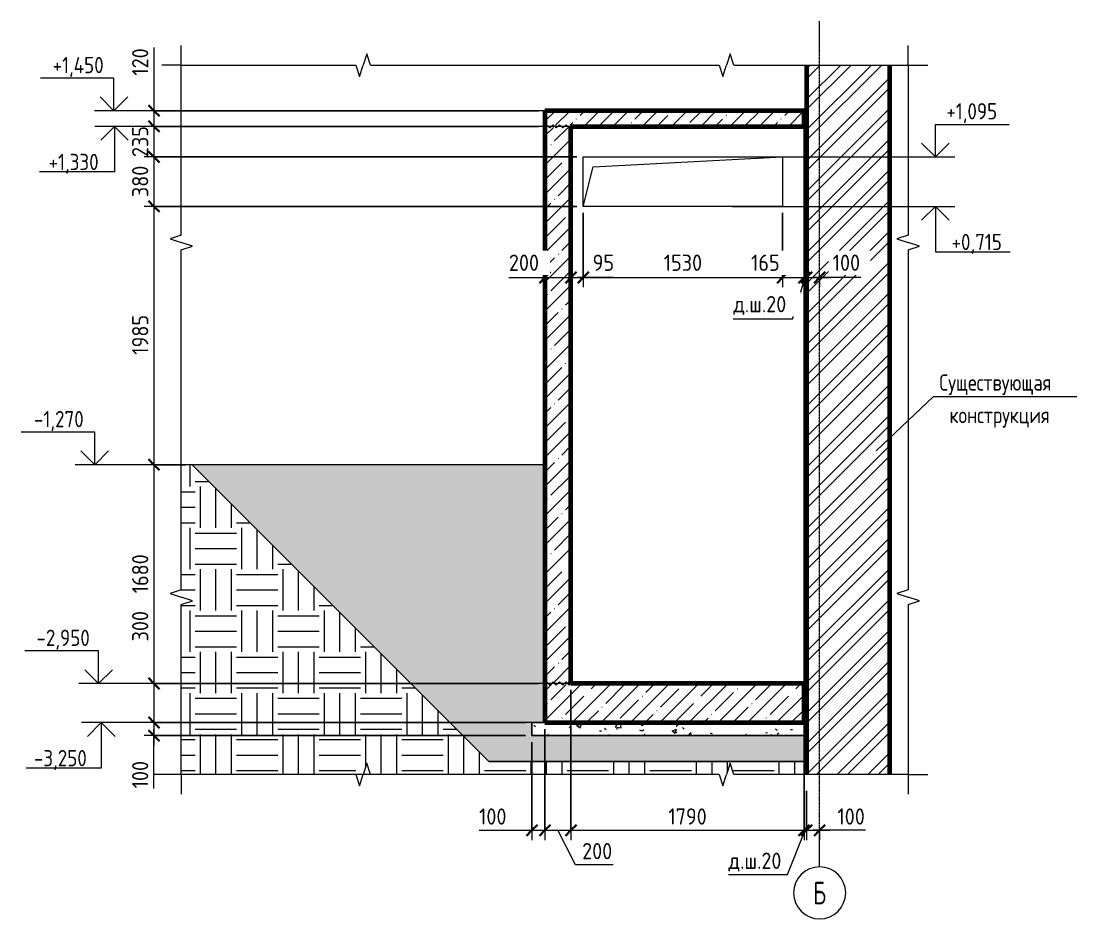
# Model space of a CAD drawing. Header units: millimetres. Extents: x 67134 to 121466, y -4758 to 13821.
# Drawn here: x 86207 to 94315, y -4758 to 2138 of the extents above; entities that cross this region are included whole.
import ezdxf

# ---------------------------------------------------------------- set-up
doc = ezdxf.new("R2010")
doc.units = ezdxf.units.MM
doc.linetypes.add('02 Штрихпунктирная _20 мм_', pattern=[25, 20, -2.5, 0, -2.5])
for name, color, linetype, lineweight in [('AA_Dim', 7, 'Continuous', 9), ('AA_Dim-50', 7, 'Continuous', 9), ('AA_Linii', 7, 'Continuous', 9), ('AA_Oformlenie', 7, 'Continuous', 9), ('AA_Vinoska', 7, 'Continuous', 9), ('AA_Visotnaya otmetka', 7, 'Continuous', 9), ('AF_Okno', 7, 'Continuous', 20), ('AF_Perekritie', 7, 'Continuous', 60), ('AF_Perekritie_Опалубка', 253, 'Continuous', 20), ('AF_Pokritie', 7, 'Continuous', 9), ('AF_Stena', 7, 'Continuous', 20), ('AF_Stena_Опалубка', 253, 'Continuous', 20), ('KR_Fundament', 7, 'Continuous', 20), ('Оси', 7, 'Continuous', 9)]:
    doc.layers.add(name, color=color, linetype=linetype, lineweight=lineweight)
doc.styles.add('GOST Common', font='GOST Common.ttf', dxfattribs={"width": 0.85, "height": 125})
doc.styles.add('ISOCPEUR', font='isocpeur.ttf', dxfattribs={"width": 0.9, "height": 125})
doc.styles.add('ISOCPEUR_1', font='isocpeur.ttf', dxfattribs={"width": 0.85, "height": 125})
doc.styles.add('ISOCPEUR_4', font='isocpeur.ttf', dxfattribs={"width": 0.7, "height": 175})
doc.dimstyles.new('00_Точн_3_знака__прозр_', dxfattribs={"dimscale": 304.8, "dimtxt": 124.497647, "dimasz": 0.278871, "dimexe": 0.246063, "dimexo": 0.164042, "dimgap": 0.016404, "dimtad": 1, "dimdec": 3, "dimrnd": 0.001, "dimdsep": 46, "dimtxsty": 'ISOCPEUR', "dimblk1": 'OBLIQUE', "dimblk2": 'OBLIQUE', "dimsah": 1, "dimcen": 0.09, "dimdle": 0.246063, "dimazin": 0, "dimtfac": 1, "dimtdec": 4, "dimtix": 1, "dimtmove": 0, "dimatfit": 3, "dimfxl": 1, "dimtvp": 1, "dimtolj": 1, "dimtzin": 0, "dimlwd": 18, "dimlwe": 18, "dimarcsym": 2})
doc.dimstyles.new('00_Точн_3_знака__прозр__1', dxfattribs={"dimscale": 304.8, "dimtxt": 124.497647, "dimasz": 0.278871, "dimexe": 0.246063, "dimexo": 0.164042, "dimgap": 0.016404, "dimtad": 1, "dimdec": 3, "dimrnd": 0.001, "dimdsep": 46, "dimtxsty": 'ISOCPEUR', "dimblk1": 'OBLIQUE', "dimblk2": 'OBLIQUE', "dimsah": 1, "dimcen": 0.09, "dimdle": 0.246063, "dimazin": 0, "dimtfac": 1, "dimtdec": 4, "dimtix": 1, "dimtmove": 1, "dimatfit": 3, "dimfxl": 1, "dimtvp": 1, "dimtolj": 1, "dimtzin": 0, "dimlwd": 18, "dimlwe": 18, "dimarcsym": 2})
doc.dimstyles.new('01_Точн_3_знака__непрозр_', dxfattribs={"dimscale": 304.8, "dimtxt": 124.497647, "dimasz": 0.278871, "dimexe": 0.246063, "dimexo": 0.164042, "dimgap": 0.04101, "dimtad": 1, "dimdec": 3, "dimrnd": 0.001, "dimdsep": 46, "dimtxsty": 'ISOCPEUR', "dimblk1": 'OBLIQUE', "dimblk2": 'OBLIQUE', "dimsah": 1, "dimcen": 0.09, "dimdle": 0.246063, "dimazin": 0, "dimtfac": 1, "dimtdec": 4, "dimtix": 1, "dimtmove": 1, "dimatfit": 3, "dimfxl": 1, "dimtvp": 1, "dimtfill": 1, "dimtolj": 1, "dimtzin": 0, "dimlwd": 18, "dimlwe": 18, "dimarcsym": 2})
doc.dimstyles.new('01_Точн_3_знака__непрозр__1', dxfattribs={"dimscale": 304.8, "dimtxt": 124.497647, "dimasz": 0.278871, "dimexe": 0.246063, "dimexo": 0.164042, "dimgap": 0.04101, "dimtad": 1, "dimdec": 3, "dimrnd": 0.001, "dimdsep": 46, "dimtxsty": 'ISOCPEUR', "dimblk1": 'OBLIQUE', "dimblk2": 'OBLIQUE', "dimsah": 1, "dimcen": 0.09, "dimdle": 0.246063, "dimazin": 0, "dimtfac": 1, "dimtdec": 4, "dimtix": 1, "dimtmove": 0, "dimatfit": 3, "dimfxl": 1, "dimtvp": 1, "dimtfill": 1, "dimtolj": 1, "dimtzin": 0, "dimlwd": 18, "dimlwe": 18, "dimarcsym": 2})
pattern_1 = [(45, (92941.46, 825), (-112.253, 112.253), []), (45, (93053.71, 825), (-112.253, 112.253), [198.437, -39.687, 1.676, -38.011])]

# ---------------------------------------------------------------- blocks, each defined once
blk = doc.blocks.new('231_Отверстие прямоугольное в стене _Окно_Стена_ - Отверстие прямоугольное с обрамлением-4159290-2-2 Опалубка')
at = {"layer": 'AF_Okno', "lineweight": 9}
for p, q in [((-11249, 1019), (-9795, 1095)), ((-11325, 715), (-11249, 1019))]:
    blk.add_line(p, q, dxfattribs=at)
blk = doc.blocks.new('Последовательность узлов - 3мм масшт20 маскировка-904226-2-2 Опалубка')
at = {"layer": 'AA_Oformlenie'}
for p, q in [((-11620, 1330), (-11607.5, 1342.5)), ((-11607.5, 1342.5), (-11582.5, 1317.5)), ((-11570, 1330), (-11582.5, 1317.5)), ((-11570, 1330), (-11557.5, 1342.5)), ((-11557.5, 1342.5), (-11532.5, 1317.5)), ((-11520, 1330), (-11532.5, 1317.5)), ((-11520, 1330), (-11507.5, 1342.5)), ((-11507.5, 1342.5), (-11482.5, 1317.5)), ((-11470, 1330), (-11482.5, 1317.5)), ((-11470, 1330), (-11457.5, 1342.5)), ((-11457.5, 1342.5), (-11432.5, 1317.5)), ((-11420, 1330), (-11432.5, 1317.5))]:
    blk.add_line(p, q, dxfattribs=at)
blk = doc.blocks.new('011_Прямоугольник обрыва _ЭлУзла_ - 011_Прямоугольник обрыва _ЭлУзла_-4135470-2-2 Опалубка')
at = {"layer": 'AA_Oformlenie'}
for p, q in [((-14412.5, 493.8), (-14412.5, 1800)), ((-14412.5, 1800), (-13071.9, 1800)), ((-12960.6, 1800), (-10280.6, 1800)), ((-10169.3, 1800), (-8830, 1800)), ((-8830, 1800), (-8830, 493.8)), ((-14412.5, -2231.2), (-14412.5, 382.5)), ((-8830, 382.5), (-8830, -2231.2)), ((-14412.5, -3650), (-14412.5, -2342.5)), ((-8830, -2342.5), (-8830, -3650)), ((-13071.9, -3650), (-14412.5, -3650)), ((-10280.6, -3650), (-12960.6, -3650)), ((-8830, -3650), (-10169.3, -3650))]:
    blk.add_line(p, q, dxfattribs=at)
blk = doc.blocks.new('DIMBLOCK34-2-2 Опалубка')
at = {"layer": 'AA_Dim-50', "lineweight": 18}
for p, q in [((87227.1, 1934.6), (87227.1, 1669.2)), ((87227.1, 1669.2), (87227.1, 1390)), ((87227.1, 1525), (87227.1, 1330)), ((90179.7, 1450), (87152.1, 1450)), ((87227.1, 1450), (90179.7, 1450)), ((90179.7, 1330), (87152.1, 1330)), ((87227.1, 1330), (90179.7, 1330))]:
    blk.add_line(p, q, dxfattribs=at)
at = {"layer": 'AA_Dim-50', "lineweight": 30}
for p, q in [((87227.1, 1450), (87184.6, 1492.5)), ((87227.1, 1450), (87269.6, 1407.5)), ((87227.1, 1330), (87184.6, 1372.5)), ((87227.1, 1330), (87269.6, 1287.5))]:
    blk.add_line(p, q, dxfattribs=at)
at = {"layer": 'AA_Dim-50', "color": 0, "lineweight": 18, "insert": (87058.8, 1719.2), "char_height": 125, "width": 258.572, "attachment_point": 1, "rotation": 90, "line_spacing_factor": 1.149209, "style": 'ISOCPEUR'}
blk.add_mtext('120', dxfattribs=at)
blk = doc.blocks.new('_Oblique')
at = {"color": 0, "linetype": 'ByBlock', "lineweight": -2}
blk.add_line((-0.5, -0.5), (0.5, 0.5), dxfattribs=at)
blk = doc.blocks.new('DIMBLOCK35-2-2 Опалубка')
at = {"layer": 'AA_Dim-50', "lineweight": 18}
for p, q in [((90179.7, 1330), (87152.1, 1330)), ((87227.1, 1330), (87227.1, 1095)), ((87227.1, 1330), (90179.7, 1330)), ((90474.7, 1095), (87152.1, 1095)), ((87227.1, 1095), (90474.7, 1095))]:
    blk.add_line(p, q, dxfattribs=at)
at = {"layer": 'AA_Dim-50', "lineweight": 30}
for p, q in [((87227.1, 1330), (87184.6, 1372.5)), ((87227.1, 1330), (87269.6, 1287.5)), ((87227.1, 1095), (87184.6, 1137.5)), ((87227.1, 1095), (87269.6, 1052.5))]:
    blk.add_line(p, q, dxfattribs=at)
at = {"layer": 'AA_Dim-50', "color": 0, "lineweight": 18, "insert": (87058.8, 1094), "char_height": 125, "width": 284.429, "attachment_point": 1, "rotation": 90, "line_spacing_factor": 1.149209, "style": 'ISOCPEUR'}
blk.add_mtext('235', dxfattribs=at)
blk = doc.blocks.new('DIMBLOCK36-2-2 Опалубка')
at = {"layer": 'AA_Dim-50', "lineweight": 30}
for p, q in [((87227.1, 1095), (87184.6, 1137.5)), ((87227.1, 1095), (87269.6, 1052.5)), ((87227.1, 715), (87184.6, 757.5)), ((87227.1, 715), (87269.6, 672.5))]:
    blk.add_line(p, q, dxfattribs=at)
at = {"layer": 'AA_Dim-50', "lineweight": 18}
for p, q in [((90474.7, 1095), (87152.1, 1095)), ((87227.1, 1095), (87227.1, 715)), ((87227.1, 1095), (90474.7, 1095)), ((90474.7, 715), (87152.1, 715)), ((87227.1, 715), (90474.7, 715))]:
    blk.add_line(p, q, dxfattribs=at)
at = {"layer": 'AA_Dim-50', "color": 0, "lineweight": 18, "insert": (87058.8, 786.5), "char_height": 125, "width": 284.429, "attachment_point": 1, "rotation": 90, "line_spacing_factor": 1.149209, "style": 'ISOCPEUR'}
blk.add_mtext('380', dxfattribs=at)
blk = doc.blocks.new('DIMBLOCK37-2-2 Опалубка')
at = {"layer": 'AA_Dim-50', "lineweight": 30}
for p, q in [((87227.1, 715), (87184.6, 757.5)), ((87227.1, 715), (87269.6, 672.5)), ((87227.1, -1270), (87184.6, -1227.5)), ((87227.1, -1270), (87269.6, -1312.5))]:
    blk.add_line(p, q, dxfattribs=at)
at = {"layer": 'AA_Dim-50', "lineweight": 18}
for p, q in [((90474.7, 715), (87152.1, 715)), ((87227.1, 715), (87227.1, -1270)), ((87227.1, 715), (90474.7, 715)), ((87469.7, -1270), (87152.1, -1270)), ((87227.1, -1270), (87469.7, -1270))]:
    blk.add_line(p, q, dxfattribs=at)
at = {"layer": 'AA_Dim-50', "color": 0, "lineweight": 18, "insert": (87058.8, -424.7), "char_height": 125, "width": 353.382, "attachment_point": 1, "rotation": 90, "line_spacing_factor": 1.149209, "style": 'ISOCPEUR'}
blk.add_mtext('1985', dxfattribs=at)
blk = doc.blocks.new('DIMBLOCK38-2-2 Опалубка')
at = {"layer": 'AA_Dim-50', "lineweight": 18}
for p, q in [((87469.7, -1270), (87152.1, -1270)), ((87227.1, -1270), (87227.1, -2950)), ((87227.1, -1270), (87469.7, -1270)), ((90179.7, -2950), (87152.1, -2950)), ((87227.1, -2950), (90179.7, -2950))]:
    blk.add_line(p, q, dxfattribs=at)
at = {"layer": 'AA_Dim-50', "lineweight": 30}
for p, q in [((87227.1, -1270), (87184.6, -1227.5)), ((87227.1, -1270), (87269.6, -1312.5)), ((87227.1, -2950), (87184.6, -2907.5)), ((87227.1, -2950), (87269.6, -2992.5))]:
    blk.add_line(p, q, dxfattribs=at)
at = {"layer": 'AA_Dim-50', "color": 0, "lineweight": 18, "insert": (87058.8, -2257.2), "char_height": 125, "width": 353.382, "attachment_point": 1, "rotation": 90, "line_spacing_factor": 1.149209, "style": 'ISOCPEUR'}
blk.add_mtext('1680', dxfattribs=at)
blk = doc.blocks.new('DIMBLOCK39-2-2 Опалубка')
at = {"layer": 'AA_Dim-50', "lineweight": 18}
for p, q in [((87227.1, -2389.6), (87227.1, -2676.7)), ((87227.1, -2676.7), (87227.1, -3100)), ((90179.7, -2950), (87152.1, -2950)), ((87227.1, -2950), (87227.1, -3250)), ((87227.1, -2950), (90179.7, -2950)), ((90079.7, -3250), (87152.1, -3250)), ((87227.1, -3250), (90079.7, -3250))]:
    blk.add_line(p, q, dxfattribs=at)
at = {"layer": 'AA_Dim-50', "lineweight": 30}
for p, q in [((87227.1, -2950), (87184.6, -2907.5)), ((87227.1, -2950), (87269.6, -2992.5)), ((87227.1, -3250), (87184.6, -3207.5)), ((87227.1, -3250), (87269.6, -3292.5))]:
    blk.add_line(p, q, dxfattribs=at)
at = {"layer": 'AA_Dim-50', "color": 0, "lineweight": 18, "insert": (87058.8, -2626.7), "char_height": 125, "width": 284.429, "attachment_point": 1, "rotation": 90, "line_spacing_factor": 1.149209, "style": 'ISOCPEUR'}
blk.add_mtext('300', dxfattribs=at)
blk = doc.blocks.new('DIMBLOCK40-2-2 Опалубка')
at = {"layer": 'AA_Dim-50', "lineweight": 30}
for p, q in [((87227.1, -3250), (87184.6, -3207.5)), ((87227.1, -3350), (87184.6, -3307.5)), ((87227.1, -3250), (87269.6, -3292.5)), ((87227.1, -3350), (87269.6, -3392.5))]:
    blk.add_line(p, q, dxfattribs=at)
at = {"layer": 'AA_Dim-50', "lineweight": 18}
for p, q in [((90079.7, -3250), (87152.1, -3250)), ((87227.1, -3250), (87227.1, -3425)), ((87227.1, -3250), (90079.7, -3250)), ((87227.1, -3490.3), (87227.1, -3300)), ((90079.7, -3350), (87152.1, -3350)), ((87227.1, -3350), (90079.7, -3350)), ((87227.1, -3755.8), (87227.1, -3490.3))]:
    blk.add_line(p, q, dxfattribs=at)
at = {"layer": 'AA_Dim-50', "color": 0, "lineweight": 18, "insert": (87058.8, -3755.8), "char_height": 125, "width": 258.572, "attachment_point": 1, "rotation": 90, "line_spacing_factor": 1.149209, "style": 'ISOCPEUR'}
blk.add_mtext('100', dxfattribs=at)
blk = doc.blocks.new('Высотные отметки - Стрелка вверх-400292-2-2 Опалубка')
at = {"layer": 'AA_Vinoska'}
for p, q in [((-15048.4, -2700), (-15613.4, -2700)), ((-15048.4, -2950), (-15048.4, -2700)), ((-15048.4, -2950), (-15154.4, -2843.9)), ((-15048.4, -2950), (-14942.3, -2843.9)), ((-14898.4, -2950), (-15198.4, -2950))]:
    blk.add_line(p, q, dxfattribs=at)
blk = doc.blocks.new('Высотные отметки - Стрелка вниз высокая-400290-2-2 Опалубка')
at = {"layer": 'AA_Vinoska'}
for p, q in [((-14877.9, -3250), (-15177.9, -3250)), ((-15027.9, -3250), (-15134, -3356.1)), ((-15027.9, -3250), (-15027.9, -3600)), ((-15027.9, -3250), (-14921.8, -3356.1)), ((-15027.9, -3600), (-15602.9, -3600))]:
    blk.add_line(p, q, dxfattribs=at)
blk = doc.blocks.new('DIMBLOCK41-2-2 Опалубка')
at = {"layer": 'AA_Dim-50', "lineweight": 18}
for p, q in [((90229.7, -3300), (90229.7, -4152.8)), ((90229.7, -4077.8), (90229.7, -3300)), ((90129.7, -3400), (90129.7, -4152.8)), ((90129.7, -4077.8), (90129.7, -3400)), ((89723.9, -4077.8), (89989.4, -4077.8)), ((89989.4, -4077.8), (90179.7, -4077.8)), ((90054.7, -4077.8), (90229.7, -4077.8))]:
    blk.add_line(p, q, dxfattribs=at)
at = {"layer": 'AA_Dim-50', "lineweight": 30}
for p, q in [((90129.7, -4077.8), (90172.2, -4035.3)), ((90229.7, -4077.8), (90272.2, -4035.3)), ((90129.7, -4077.8), (90087.2, -4120.3)), ((90229.7, -4077.8), (90187.2, -4120.3))]:
    blk.add_line(p, q, dxfattribs=at)
at = {"layer": 'AA_Dim-50', "color": 0, "lineweight": 18, "insert": (89723.9, -3909.5), "char_height": 125, "width": 258.572, "attachment_point": 1, "line_spacing_factor": 1.149209, "style": 'ISOCPEUR'}
blk.add_mtext('100', dxfattribs=at)
blk = doc.blocks.new('DIMBLOCK42-2-2 Опалубка')
at = {"layer": 'AA_Dim-50', "lineweight": 18}
for p, q in [((90429.7, -3000), (90429.7, -4152.8)), ((90429.7, -4077.8), (90429.7, -3000)), ((90229.7, -3300), (90229.7, -4152.8)), ((90229.7, -4077.8), (90229.7, -3300)), ((90229.7, -4077.8), (90429.7, -4077.8)), ((90465.6, -4343.4), (90329.7, -4077.8)), ((90752.6, -4343.4), (90465.6, -4343.4))]:
    blk.add_line(p, q, dxfattribs=at)
at = {"layer": 'AA_Dim-50', "lineweight": 30}
for p, q in [((90229.7, -4077.8), (90272.2, -4035.3)), ((90429.7, -4077.8), (90472.2, -4035.3)), ((90229.7, -4077.8), (90187.2, -4120.3)), ((90429.7, -4077.8), (90387.2, -4120.3))]:
    blk.add_line(p, q, dxfattribs=at)
at = {"layer": 'AA_Dim-50', "color": 0, "lineweight": 18, "insert": (90515.6, -4175.1), "char_height": 125, "width": 284.429, "attachment_point": 1, "line_spacing_factor": 1.149209, "style": 'ISOCPEUR'}
blk.add_mtext('200', dxfattribs=at)
blk = doc.blocks.new('DIMBLOCK43-2-2 Опалубка')
at = {"layer": 'AA_Dim-50', "lineweight": 18}
for p, q in [((90429.7, -3000), (90429.7, -4152.8)), ((90429.7, -4077.8), (90429.7, -3000)), ((92219.7, -3300), (92219.7, -4152.8)), ((92219.7, -4077.8), (92219.7, -3300)), ((90429.7, -4077.8), (92219.7, -4077.8))]:
    blk.add_line(p, q, dxfattribs=at)
at = {"layer": 'AA_Dim-50', "lineweight": 30}
for p, q in [((90429.7, -4077.8), (90472.2, -4035.3)), ((92219.7, -4077.8), (92262.2, -4035.3)), ((90429.7, -4077.8), (90387.2, -4120.3)), ((92219.7, -4077.8), (92177.2, -4120.3))]:
    blk.add_line(p, q, dxfattribs=at)
at = {"layer": 'AA_Dim-50', "color": 0, "lineweight": 18, "insert": (91177.5, -3909.5), "char_height": 125, "width": 353.382, "attachment_point": 1, "line_spacing_factor": 1.149209, "style": 'ISOCPEUR'}
blk.add_mtext('1790', dxfattribs=at)
blk = doc.blocks.new('DIMBLOCK44-2-2 Опалубка')
at = {"layer": 'AA_Dim-50', "lineweight": 18}
for p, q in [((92219.7, -3300), (92219.7, -4152.8)), ((92219.7, -4077.8), (92219.7, -3300)), ((92239.7, -3775.1), (92239.7, -4152.8)), ((92239.7, -4077.8), (92239.7, -3775.1)), ((92093.6, -4418), (92229.7, -4077.8)), ((92219.7, -4077.8), (92239.7, -4077.8)), ((91639, -4418), (92093.6, -4418))]:
    blk.add_line(p, q, dxfattribs=at)
at = {"layer": 'AA_Dim-50', "lineweight": 30}
for p, q in [((92219.7, -4077.8), (92262.2, -4035.3)), ((92239.7, -4077.8), (92282.2, -4035.3)), ((92219.7, -4077.8), (92177.2, -4120.3)), ((92239.7, -4077.8), (92197.2, -4120.3))]:
    blk.add_line(p, q, dxfattribs=at)
at = {"layer": 'AA_Dim-50', "color": 0, "lineweight": 18, "insert": (91639, -4249.6), "char_height": 125, "width": 485.541, "attachment_point": 1, "line_spacing_factor": 1.149209, "style": 'ISOCPEUR'}
blk.add_mtext('д.ш.20', dxfattribs=at)
blk = doc.blocks.new('DIMBLOCK45-2-2 Опалубка')
at = {"layer": 'AA_Dim-50', "lineweight": 18}
for p, q in [((92239.7, -3775.1), (92239.7, -4152.8)), ((92239.7, -4077.8), (92239.7, -3775.1)), ((92239.7, -4077.8), (92414.7, -4077.8)), ((92426.1, -4077.8), (92289.7, -4077.8)), ((92339.7, -4067.7), (92339.7, -4152.8)), ((92339.7, -4077.8), (92339.7, -4067.7)), ((92691.6, -4077.8), (92426.1, -4077.8))]:
    blk.add_line(p, q, dxfattribs=at)
at = {"layer": 'AA_Dim-50', "lineweight": 30}
for p, q in [((92239.7, -4077.8), (92282.2, -4035.3)), ((92339.7, -4077.8), (92382.2, -4035.3)), ((92239.7, -4077.8), (92197.2, -4120.3)), ((92339.7, -4077.8), (92297.2, -4120.3))]:
    blk.add_line(p, q, dxfattribs=at)
at = {"layer": 'AA_Dim-50', "color": 0, "lineweight": 18, "insert": (92476.1, -3909.5), "char_height": 125, "width": 258.572, "attachment_point": 1, "line_spacing_factor": 1.149209, "style": 'ISOCPEUR'}
blk.add_mtext('100', dxfattribs=at)
blk = doc.blocks.new('010_Текст с выноской - Текст 2 строки-4027658-2-2 Опалубка')
at = {"layer": 'AA_Vinoska'}
blk.add_line((-8634.4, -744.4), (-7534.4, -744.4), dxfattribs=at)
blk = doc.blocks.new('Ось сетки - d_4мм-2765513-2-2 Опалубка')
at = {"layer": 'Оси'}
for start, end in [(0, 180), (0, 180), (180, 360), (180, 360)]:
    blk.add_arc((-9510, -4558.5), 200, start, end, dxfattribs=at)
blk = doc.blocks.new('DIMBLOCK46-2-2 Опалубка')
at = {"layer": 'AA_Dim-50', "lineweight": 18}
for p, q in [((89953.4, 169), (90240.5, 169)), ((90154.7, 169), (90429.7, 169)), ((90229.7, 179.1), (90229.7, 94)), ((90229.7, 169), (90229.7, 179.1)), ((90240.5, 169), (90329.7, 169)), ((90429.7, 179.1), (90429.7, 94)), ((90429.7, 169), (90429.7, 179.1))]:
    blk.add_line(p, q, dxfattribs=at)
at = {"layer": 'AA_Dim-50', "lineweight": 30}
for p, q in [((90229.7, 169), (90187.2, 126.5)), ((90229.7, 169), (90272.2, 211.5)), ((90429.7, 169), (90387.2, 126.5)), ((90429.7, 169), (90472.2, 211.5))]:
    blk.add_line(p, q, dxfattribs=at)
at = {"layer": 'AA_Dim-50', "color": 0, "lineweight": 18, "insert": (89953.4, 344.8), "char_height": 125, "width": 284.429, "attachment_point": 1, "line_spacing_factor": 1.149209, "style": 'ISOCPEUR', "bg_fill": 3, "box_fill_scale": 1.25, "bg_fill_color": 256, "bg_fill_true_color": 13158600, "bg_fill_transparency": 0}
blk.add_mtext('200', dxfattribs=at)
blk = doc.blocks.new('DIMBLOCK47-2-2 Опалубка')
at = {"layer": 'AA_Dim-50', "lineweight": 18}
for p, q in [((90524.7, 665), (90524.7, 94)), ((90524.7, 169), (90524.7, 665)), ((90429.7, 179.1), (90429.7, 94)), ((90429.7, 169), (90429.7, 179.1)), ((90429.7, 169), (90524.7, 169)), ((90546.1, 169), (90477.2, 169)), ((90754.1, 169), (90546.1, 169))]:
    blk.add_line(p, q, dxfattribs=at)
at = {"layer": 'AA_Dim-50', "lineweight": 30}
for p, q in [((90429.7, 169), (90387.2, 126.5)), ((90429.7, 169), (90472.2, 211.5)), ((90524.7, 169), (90482.2, 126.5)), ((90524.7, 169), (90567.2, 211.5))]:
    blk.add_line(p, q, dxfattribs=at)
at = {"layer": 'AA_Dim-50', "color": 0, "lineweight": 18, "insert": (90596.1, 344.8), "char_height": 125, "width": 189.619, "attachment_point": 1, "line_spacing_factor": 1.149209, "style": 'ISOCPEUR', "bg_fill": 3, "box_fill_scale": 1.25, "bg_fill_color": 256, "bg_fill_true_color": 13158600, "bg_fill_transparency": 0}
blk.add_mtext('95', dxfattribs=at)
blk = doc.blocks.new('DIMBLOCK48-2-2 Опалубка')
at = {"layer": 'AA_Dim-50', "lineweight": 18}
for p, q in [((90524.7, 665), (90524.7, 94)), ((90524.7, 169), (90524.7, 665)), ((92054.7, 665), (92054.7, 94)), ((92054.7, 169), (92054.7, 665)), ((90524.7, 169), (92054.7, 169))]:
    blk.add_line(p, q, dxfattribs=at)
at = {"layer": 'AA_Dim-50', "lineweight": 30}
for p, q in [((90524.7, 169), (90482.2, 126.5)), ((90524.7, 169), (90567.2, 211.5)), ((92054.7, 169), (92012.2, 126.5)), ((92054.7, 169), (92097.2, 211.5))]:
    blk.add_line(p, q, dxfattribs=at)
at = {"layer": 'AA_Dim-50', "color": 0, "lineweight": 18, "insert": (91142.5, 344.8), "char_height": 125, "width": 353.382, "attachment_point": 1, "line_spacing_factor": 1.149209, "style": 'ISOCPEUR', "bg_fill": 3, "box_fill_scale": 1.25, "bg_fill_color": 256, "bg_fill_true_color": 13158600, "bg_fill_transparency": 0}
blk.add_mtext('1530', dxfattribs=at)
blk = doc.blocks.new('DIMBLOCK49-2-2 Опалубка')
at = {"layer": 'AA_Dim-50', "lineweight": 18}
for p, q in [((92054.7, 665), (92054.7, 94)), ((92054.7, 169), (92054.7, 665)), ((91812.7, 169), (92078.1, 169)), ((92054.7, 169), (92219.7, 169)), ((92078.1, 169), (92137.2, 169)), ((92219.7, 179.1), (92219.7, 94)), ((92219.7, 169), (92219.7, 179.1))]:
    blk.add_line(p, q, dxfattribs=at)
at = {"layer": 'AA_Dim-50', "lineweight": 30}
for p, q in [((92054.7, 169), (92012.2, 126.5)), ((92054.7, 169), (92097.2, 211.5)), ((92219.7, 169), (92177.2, 126.5)), ((92219.7, 169), (92262.2, 211.5))]:
    blk.add_line(p, q, dxfattribs=at)
at = {"layer": 'AA_Dim-50', "color": 0, "lineweight": 18, "insert": (91812.7, 344.8), "char_height": 125, "width": 258.572, "attachment_point": 1, "line_spacing_factor": 1.149209, "style": 'ISOCPEUR', "bg_fill": 3, "box_fill_scale": 1.25, "bg_fill_color": 256, "bg_fill_true_color": 13158600, "bg_fill_transparency": 0}
blk.add_mtext('165', dxfattribs=at)
blk = doc.blocks.new('DIMBLOCK50-2-2 Опалубка')
at = {"layer": 'AA_Dim-50', "lineweight": 18}
for p, q in [((92130.7, -149.3), (92229.7, 169)), ((92219.7, 179.1), (92219.7, 94)), ((92219.7, 169), (92219.7, 179.1)), ((92219.7, 169), (92239.7, 169)), ((92239.7, 179.1), (92239.7, 94)), ((92239.7, 169), (92239.7, 179.1)), ((91676.1, -149.3), (92130.7, -149.3))]:
    blk.add_line(p, q, dxfattribs=at)
at = {"layer": 'AA_Dim-50', "lineweight": 30}
for p, q in [((92219.7, 169), (92177.2, 126.5)), ((92239.7, 169), (92197.2, 126.5)), ((92219.7, 169), (92262.2, 211.5)), ((92239.7, 169), (92282.2, 211.5))]:
    blk.add_line(p, q, dxfattribs=at)
at = {"layer": 'AA_Dim-50', "color": 0, "lineweight": 18, "insert": (91676.1, 26.5), "char_height": 125, "width": 485.541, "attachment_point": 1, "line_spacing_factor": 1.149209, "style": 'ISOCPEUR', "bg_fill": 3, "box_fill_scale": 1.25, "bg_fill_color": 256, "bg_fill_true_color": 13158600, "bg_fill_transparency": 0}
blk.add_mtext('д.ш.20', dxfattribs=at)
blk = doc.blocks.new('DIMBLOCK51-2-2 Опалубка')
at = {"layer": 'AA_Dim-50', "lineweight": 30}
for p, q in [((92239.7, 169), (92197.2, 126.5)), ((92239.7, 169), (92282.2, 211.5)), ((92339.7, 169), (92297.2, 126.5)), ((92339.7, 169), (92382.2, 211.5))]:
    blk.add_line(p, q, dxfattribs=at)
at = {"layer": 'AA_Dim-50', "lineweight": 18}
for p, q in [((92239.7, 179.1), (92239.7, 94)), ((92239.7, 169), (92239.7, 179.1)), ((92239.7, 169), (92414.7, 169)), ((92389.8, 169), (92289.7, 169)), ((92339.7, 179.1), (92339.7, 94)), ((92339.7, 169), (92339.7, 179.1)), ((92655.3, 169), (92389.8, 169))]:
    blk.add_line(p, q, dxfattribs=at)
at = {"layer": 'AA_Dim-50', "color": 0, "lineweight": 18, "insert": (92439.8, 344.8), "char_height": 125, "width": 258.572, "attachment_point": 1, "line_spacing_factor": 1.149209, "style": 'ISOCPEUR', "bg_fill": 3, "box_fill_scale": 1.25, "bg_fill_color": 256, "bg_fill_true_color": 13158600, "bg_fill_transparency": 0}
blk.add_mtext('100', dxfattribs=at)

msp = doc.modelspace()

# ---------------------------------------------------------------- hatches: boundary and pattern name
at = {"layer": 'AA_Oformlenie'}
h = msp.add_hatch(dxfattribs=at)
h.set_pattern_fill('FP_11', color=250, style=0, pattern_type=2)
h.set_pattern_definition([(0, (92941.46, 825), (317.5, 317.5), [317.5, -317.5]), (0, (92941.46, 944.06), (317.5, 317.5), [317.5, -317.5]), (0, (92941.46, 1063.12), (317.5, 317.5), [317.5, -317.5]), (90, (92981.14, 1102.8), (-317.5, 317.5), [317.5, -317.5]), (90, (93100.2, 1102.8), (-317.5, 317.5), [317.5, -317.5]), (90, (93219.27, 1102.8), (-317.5, 317.5), [317.5, -317.5])])
h.paths.add_polyline_path([(92239.7254, -3650), (92239.7254, -3550), (89799.7254, -3550), (87519.7254, -1270), (87437.1938, -1270), (87437.1938, -2231.1913), (87476.4465, -2231.1913), (87476.4465, -2287.5), (87437.1938, -2287.5), (87523.7964, -2315), (87437.1938, -2342.5), (87437.1938, -3650), (88777.8267, -3650), (88777.8267, -3609.8446), (88832.8267, -3609.8446), (88832.8267, -3650), (88860.9811, -3563.3499), (88889.1354, -3650), (91569.0925, -3650), (91569.0925, -3609.8446), (91624.0925, -3609.8446), (91624.0925, -3650), (91652.2469, -3563.3499), (91680.4012, -3650), (92225.1736, -3650)])
h = msp.add_hatch(dxfattribs=at)
h.set_pattern_fill('FP_10', color=250, style=0, pattern_type=2)
h.set_pattern_definition([(0, (92941.455, 825), (203.2, 50.8), [16.764, -135.636, 16.764, -135.636, -812.8]), (0, (92941.455, 825), (203.2, 50.8), [-304.8, 16.764, -288.036, 16.764, -135.636, -355.6]), (0, (92941.455, 825), (203.2, 50.8), [-762, 16.764, -84.836, 16.764, -237.236]), (120, (93017.655, 850.4), (-145.5941, 150.57636), [16.764, -135.636, 16.764, -135.636, -812.8]), (120, (93017.655, 850.4), (-145.5941, 150.57636), [-304.8, 16.764, -288.036, 16.764, -135.636, -355.6]), (120, (93017.655, 850.4), (-145.5941, 150.57636), [-762, 16.764, -84.836, 16.764, -237.236]), (240, (93043.055, 952), (-57.6059, -201.37636), [16.764, -135.636, 16.764, -135.636, -812.8]), (240, (93043.055, 952), (-57.6059, -201.37636), [-304.8, 16.764, -288.036, 16.764, -135.636, -355.6]), (240, (93043.055, 952), (-57.6059, -201.37636), [-762, 16.764, -84.836, 16.764, -237.236])])
h.paths.add_polyline_path([(92219.7254, -3550), (92219.7254, -3350), (90129.7254, -3350), (90129.7254, -3250), (90229.7254, -3250), (90229.7254, -1270), (87519.7254, -1270), (89799.7254, -3550), (90253.1159, -3550)])
at = {"layer": 'AF_Perekritie', "lineweight": 9}
h = msp.add_hatch(dxfattribs=at)
h.set_pattern_fill('FP_7', color=256, style=0, pattern_type=2)
h.set_pattern_definition(pattern_1)
h.paths.add_polyline_path([(92219.7254, 1330), (92219.7254, 1450), (90229.7254, 1450), (90229.7254, 1338), (90429.7254, 1338), (90429.7254, 1330)])
h = msp.add_hatch(dxfattribs=at)
h.set_pattern_fill('FP_7', color=256, style=0, pattern_type=2)
h.set_pattern_definition(pattern_1)
h.paths.add_polyline_path([(90253.1159, -3250), (92219.7254, -3250), (92219.7254, -2950), (90429.7254, -2950), (90429.7254, -2958), (90229.7254, -2958), (90229.7254, -3250)])
at = {"layer": 'AF_Pokritie'}
h = msp.add_hatch(dxfattribs=at)
h.set_pattern_fill('FP_9', color=256, style=0, pattern_type=2)
h.set_pattern_definition([(50, (92941.46, 825), (364.368, -31.878), [38.1, -419.1]), (355, (92941.46, 825), (-70.486, 382.113), [30.48, -335.28]), (100.451, (92971.82, 822.34), (293.885, 350.233), [32.38, -356.18]), (46.184, (92941.46, 926.6), (542.16, -84.086), [57.15, -628.65]), (96.636, (92986.64, 919.6), (474.805, 494.855), [48.57, -534.27]), (351.184, (92941.46, 926.6), (474.81, 494.85), [45.72, -502.92]), (21, (92992.26, 901.2), (303.228, -204.53), [38.1, -419.1]), (326, (92992.26, 901.2), (123.604, 368.376), [30.48, -335.28]), (71.451, (93017.52, 884.16), (426.834, 163.843), [32.38, -356.18]), (37.5, (92941.46, 825), (6.1766, 169.11), [16.764, -314.452, 16.764, -323.596, -336.55]), (37.5, (92941.46, 825), (6.1766, 169.11), [-671.576, 16.764, -319.786]), (7.5, (92941.46, 825), (133.639, 200.3615), [16.764, -177.292, 16.764, -306.832, -128.27]), (7.5, (92941.46, 825), (133.639, 200.3615), [-517.652, 16.764, -111.506]), (327.5, (92828.17, 825), (271.182, -11.4584), [16.764, -110.236, 16.764, -379.476, -525.78]), (327.5, (92828.17, 825), (271.182, -11.4584), [-523.24, 16.764, -509.016]), (317.5, (92777.37, 825), (296.259, 50.853), [16.764, -148.336, 16.764, -246.38, -373.38]), (317.5, (92777.37, 825), (296.259, 50.853), [-428.244, 16.764, -356.616])])
h.paths.add_polyline_path([(90253.1159, -3350), (92219.7254, -3350), (92219.7254, -3250), (90129.7254, -3250), (90129.7254, -3350)])
at = {"layer": 'AF_Stena', "lineweight": 9}
h = msp.add_hatch(dxfattribs=at)
h.set_pattern_fill('FP_8', color=256, style=0, pattern_type=2)
h.set_pattern_definition([(45, (92941.46, 825), (-117.866, 117.866), []), (45, (93020.03, 825), (-117.866, 117.866), [])])
h.paths.add_polyline_path([(92239.7254, -3650), (92879.7254, -3650), (92879.7254, 1800), (92239.7254, 1800), (92239.7254, -3550)])
h = msp.add_hatch(dxfattribs=at)
h.set_pattern_fill('FP_7', color=256, style=0, pattern_type=2)
h.set_pattern_definition(pattern_1)
h.paths.add_polyline_path([(90429.7254, -2942), (90429.7254, 1322), (90229.7254, 1322), (90229.7254, -2942), (90379.7254, -2942)])

# ---------------------------------------------------------------- linework, layer by layer
at = {"layer": 'AA_Linii'}
for p, q in [((87519.7254, -1270), (87437.1938, -1270)), ((87519.7254, -1270), (89799.7254, -3550)), ((90229.7254, -1270), (87519.7254, -1270)), ((89799.7254, -3550), (87519.7254, -1270)), ((90229.7254, -3250), (90229.7254, -1270)), ((90129.7254, -3350), (90129.7254, -3250)), ((90129.7254, -3250), (90229.7254, -3250)), ((92219.7254, -3350), (90129.7254, -3350)), ((92219.7254, -3550), (92219.7254, -3350)), ((89799.7254, -3550), (92219.7254, -3550)), ((92219.7254, -3550), (89799.7254, -3550)), ((92239.7254, -3550), (92219.7254, -3550)), ((92239.7254, -3650), (92239.7254, -3550)), ((87224.7157, -3647.3439), (89167.0026, -3647.3439))]:
    msp.add_line(p, q, dxfattribs=at)
at = {"layer": 'AA_Vinoska'}
for p, q in [((87437.1938, 1800), (87437.1938, 1950)), ((93019.7254, 1800), (93019.7254, 1950)), ((88860.9811, 1886.6501), (88832.8267, 1800)), ((88889.1354, 1800), (88860.9811, 1886.6501)), ((91652.2469, 1886.6501), (91624.0925, 1800)), ((91680.4012, 1800), (91652.2469, 1886.6501)), ((87437.1938, 1800), (87287.1938, 1800)), ((88777.8267, 1800), (88805.3267, 1713.3975)), ((88805.3267, 1713.3975), (88832.8267, 1800)), ((91569.0925, 1800), (91596.5925, 1713.3975)), ((91596.5925, 1713.3975), (91624.0925, 1800)), ((93019.7254, 1800), (93169.7254, 1800)), ((87437.1938, 493.8087), (87350.5437, 465.6543)), ((93019.7254, 493.8087), (92933.0753, 465.6543)), ((87350.5437, 465.6543), (87437.1938, 437.5)), ((87523.7964, 410), (87437.1938, 437.5)), ((87437.1938, 382.5), (87523.7964, 410)), ((92933.0753, 465.6543), (93019.7254, 437.5)), ((93106.328, 410), (93019.7254, 437.5)), ((93019.7254, 382.5), (93106.328, 410)), ((92774.5107, -1161.6713), (93215.2794, -744.4056)), ((87437.1938, -2231.1913), (87350.5437, -2259.3457)), ((87350.5437, -2259.3457), (87437.1938, -2287.5)), ((93019.7254, -2231.1913), (92933.0753, -2259.3457)), ((92933.0753, -2259.3457), (93019.7254, -2287.5)), ((87523.7964, -2315), (87437.1938, -2287.5)), ((87437.1938, -2342.5), (87523.7964, -2315)), ((93106.328, -2315), (93019.7254, -2287.5)), ((93019.7254, -2342.5), (93106.328, -2315)), ((88860.9811, -3563.3499), (88832.8267, -3650)), ((88889.1354, -3650), (88860.9811, -3563.3499)), ((91652.2469, -3563.3499), (91624.0925, -3650)), ((91680.4012, -3650), (91652.2469, -3563.3499)), ((87437.1938, -3650), (87287.1938, -3650)), ((87437.1938, -3650), (87437.1938, -3800)), ((88777.8267, -3650), (88805.3267, -3736.6025)), ((88805.3267, -3736.6025), (88832.8267, -3650)), ((91569.0925, -3650), (91596.5925, -3736.6025)), ((91596.5925, -3736.6025), (91624.0925, -3650)), ((93019.7254, -3650), (93169.7254, -3650)), ((93019.7254, -3650), (93019.7254, -3800))]:
    msp.add_line(p, q, dxfattribs=at)
at = {"layer": 'AA_Visotnaya otmetka'}
for p, q in [((90746.5003, 1450), (86920.1187, 1450)), ((90746.5003, 1450), (90746.5003, 1450)), ((90863.5867, 1330), (86924.1392, 1330)), ((90863.5867, 1330), (90863.5867, 1330)), ((91554.8133, 1095), (93229.0265, 1095)), ((91554.8133, 1095), (91554.8133, 1095)), ((88363.7906, -1270), (86771.8572, -1270)), ((88363.7906, -1270), (88363.7906, -1270)), ((91795.1863, -2950), (86801.3601, -2950)), ((91795.1863, -2950), (91795.1863, -2950)), ((90473.2265, -3250), (86821.8256, -3250)), ((90473.2265, -3250), (90473.2265, -3250))]:
    msp.add_line(p, q, dxfattribs=at)
at = {"layer": 'AF_Perekritie_Опалубка', "lineweight": 60}
for p, q in [((92219.7254, 1450), (90229.7254, 1450)), ((90229.7254, 1450), (90229.7254, 1330)), ((92219.7254, 1330), (92219.7254, 1450)), ((90429.7254, 1330), (92219.7254, 1330))]:
    msp.add_line(p, q, dxfattribs=at)
at = {"layer": 'AF_Pokritie', "lineweight": 20}
for p, q in [((92219.7254, -3250), (90129.7254, -3250)), ((90129.7254, -3250), (90129.7254, -3350)), ((92219.7254, -3350), (92219.7254, -3250)), ((90129.7254, -3350), (92219.7254, -3350))]:
    msp.add_line(p, q, dxfattribs=at)
at = {"layer": 'AF_Stena_Опалубка', "lineweight": 60}
for p, q in [((92239.7254, 1800), (92239.7254, -3650)), ((92879.7254, -3650), (92879.7254, 1800)), ((90229.7254, 1330), (90229.7254, -2950)), ((90429.7254, -2950), (90429.7254, 1330))]:
    msp.add_line(p, q, dxfattribs=at)
at = {"layer": 'AF_Stena_Опалубка'}
for p, q in [((92219.7254, 1330), (90429.7254, 1330)), ((92219.7254, -2950), (92219.7254, 1330)), ((90524.725, 715), (90524.725, 1095)), ((90524.725, 1095), (92054.725, 1095)), ((92054.725, 1095), (92054.725, 715)), ((92054.725, 715), (90524.725, 715)), ((90429.7254, -2950), (92219.7254, -2950))]:
    msp.add_line(p, q, dxfattribs=at)
at = {"layer": 'KR_Fundament', "lineweight": 60}
for p, q in [((90229.7254, -2950), (90229.7254, -3250)), ((92219.7254, -2950), (90429.7254, -2950)), ((92219.7254, -3250), (92219.7254, -2950)), ((90229.7254, -3250), (92219.7254, -3250))]:
    msp.add_line(p, q, dxfattribs=at)
at = {"layer": 'Оси'}
for p, q in [((92339.7254, 1888.4), (92339.7254, 2138.4)), ((92339.7254, -4358.4539), (92339.7254, -4108.4539))]:
    msp.add_line(p, q, dxfattribs=at)
at = {"layer": 'Оси', "linetype": '02 Штрихпунктирная _20 мм_'}
msp.add_line((92339.7254, -4108.4539), (92339.7254, 1888.4), dxfattribs=at)

# ---------------------------------------------------------------- block references
at = {"layer": 'AA_Oformlenie'}
for name, p in [('011_Прямоугольник обрыва _ЭлУзла_ - 011_Прямоугольник обрыва _ЭлУзла_-4135470-2-2 Опалубка', (101849.7254, 0)), ('Последовательность узлов - 3мм масшт20 маскировка-904226-2-2 Опалубка', (101849.7254, 0)), ('Последовательность узлов - 3мм масшт20 маскировка-904226-2-2 Опалубка', (101849.7254, -4280))]:
    msp.add_blockref(name, p, dxfattribs=at)
at = {"layer": 'AA_Vinoska'}
for name in ['010_Текст с выноской - Текст 2 строки-4027658-2-2 Опалубка', 'Высотные отметки - Стрелка вверх-400292-2-2 Опалубка', 'Высотные отметки - Стрелка вниз высокая-400290-2-2 Опалубка']:
    msp.add_blockref(name, (101849.7254, 0), dxfattribs=at)
at = {"layer": 'AA_Visotnaya otmetka'}
for name, p in [('Высотные отметки - Стрелка вверх-400292-2-2 Опалубка', (101968.484, 4400)), ('Высотные отметки - Стрелка вниз высокая-400290-2-2 Опалубка', (101952.0391, 4580)), ('Высотные отметки - Стрелка вверх-400292-2-2 Опалубка', (101820.2225, 1680))]:
    msp.add_blockref(name, p, dxfattribs=at)
at = {"layer": 'AA_Visotnaya otmetka', "extrusion": (0, 0, -1)}
for name, p in [('Высотные отметки - Стрелка вверх-400292-2-2 Опалубка', (-78180.6612, 4045)), ('Высотные отметки - Стрелка вниз высокая-400290-2-2 Опалубка', (-78201.1267, 3965))]:
    msp.add_blockref(name, p, dxfattribs=at)
at = {"layer": 'AF_Okno'}
msp.add_blockref('231_Отверстие прямоугольное в стене _Окно_Стена_ - Отверстие прямоугольное с обрамлением-4159290-2-2 Опалубка', (101849.7254, 0), dxfattribs=at)
at = {"layer": 'Оси'}
msp.add_blockref('Ось сетки - d_4мм-2765513-2-2 Опалубка', (101849.7254, 0), dxfattribs=at)

# ---------------------------------------------------------------- texts
at = {"layer": 'AA_Vinoska', "char_height": 125, "attachment_point": 1, "style": 'GOST Common'}
for s, insert, width in [('Существующая', (93259.756, -575.2904), 1219.767531), ('конструкция', (93337.106, -825.2904), 1032.373078)]:
    msp.add_mtext(s, dxfattribs=dict(at, insert=insert, width=width))
at = {"layer": 'AA_Visotnaya otmetka', "char_height": 125, "attachment_point": 1, "line_spacing_factor": 1.149209, "style": 'ISOCPEUR_1'}
for s, insert, width in [('+1,450', (86449.0478, 1863.307), 470.570168), ('+1,095', (93312.9352, 1508.307), 458.61918), ('+1,330', (86418.0479, 1118.8884), 458.61918), ('+0,715', (93352.9352, 503.8884), 458.61918), ('-1,270', (86305.7658, -856.693), 458.61918), ('-2,950', (86324.6872, -2536.693), 484.01503), ('-3,250', (86305.1526, -3461.1116), 484.01503)]:
    msp.add_mtext(s, dxfattribs=dict(at, insert=insert, width=width))
at = {"layer": 'Оси', "insert": (92289.9601, -4472.281), "char_height": 175, "width": 120.653969, "attachment_point": 1, "style": 'ISOCPEUR_4'}
msp.add_mtext('\\fISOCPEUR|b0|i0|c204|p34|;\\W.7;Б', dxfattribs=at)

# ---------------------------------------------------------------- dimensions: what is measured, and where the dimension line sits
at = {"layer": 'AA_Dim', "lineweight": 18}
for base, p1, p2, override, picture, middle in [((87227.1234, 1330), (90229.7254, 1450), (90229.7254, 1330), {"dimpost": '<>', "dimfxl": 120}, 'DIMBLOCK34-2-2 Опалубка', (87142.1498, 1848.4362)), ((87227.1234, -3250), (90229.7254, -2950), (90129.7254, -3250), {"dimpost": '<>', "dimfxl": 316.227766}, 'DIMBLOCK39-2-2 Опалубка', (87142.1498, -2484.4517)), ((87227.1234, -3350), (90129.7254, -3250), (90129.7254, -3350), {"dimpost": '<>', "dimfxl": 100}, 'DIMBLOCK40-2-2 Опалубка', (87142.1498, -3626.5122))]:
    dim = msp.add_linear_dim(base=base, p1=p1, p2=p2, angle=90, dimstyle='00_Точн_3_знака__прозр__1', override=override, dxfattribs=at)
    dim.commit()
    dim.dimension.update_dxf_attribs({"geometry": picture, "text_midpoint": middle, "dimtype": 160, "text_rotation": 90})
for base, p1, p2, override, picture, middle in [((87227.1234, 1095), (90229.7254, 1330), (90524.725, 1095), {"dimpost": '<>', "dimfxl": 377.160136}, 'DIMBLOCK35-2-2 Опалубка', (87159.6234, 1212.5)), ((87227.1234, 715), (90524.725, 1095), (90524.725, 715), {"dimpost": '<>', "dimfxl": 380}, 'DIMBLOCK36-2-2 Опалубка', (87159.6234, 905)), ((87227.1234, -1270), (90524.725, 715), (87519.7254, -1270), {"dimpost": '<>', "dimfxl": 3601.423002}, 'DIMBLOCK37-2-2 Опалубка', (87159.6234, -277.5)), ((87227.1234, -2950), (87519.7254, -1270), (90229.7254, -2950), {"dimpost": '<>', "dimfxl": 3188.494943}, 'DIMBLOCK38-2-2 Опалубка', (87159.6234, -2110))]:
    dim = msp.add_linear_dim(base=base, p1=p1, p2=p2, angle=90, dimstyle='00_Точн_3_знака__прозр_', override=override, dxfattribs=at)
    dim.commit()
    dim.dimension.update_dxf_attribs({"geometry": picture, "text_midpoint": middle})
for base, p1, p2, override, picture, middle in [((90429.7254, -4077.8477), (90229.7254, -3250), (90429.7254, -2950), {"dimpost": '<>', "dimfxl": 360.555128}, 'DIMBLOCK42-2-2 Опалубка', (90657.7761, -4258.4476)), ((90229.7254, -4077.8477), (90129.7254, -3350), (90229.7254, -3250), {"dimpost": '<>', "dimfxl": 141.421356}, 'DIMBLOCK41-2-2 Опалубка', (89853.2132, -3992.874)), ((92239.7254, -4077.8477), (92219.7254, -3250), (92239.7254, -3725.1301), {"dimpost": 'д.ш.<>', "dimfxl": 475.550802}, 'DIMBLOCK44-2-2 Опалубка', (91881.7831, -4332.9833)), ((92339.7254, -4077.8477), (92239.7254, -3725.1301), (92339.7254, -4017.7436), {"dimpost": '<>', "dimfxl": 309.22917}, 'DIMBLOCK45-2-2 Опалубка', (92605.4143, -3992.874))]:
    dim = msp.add_linear_dim(base=base, p1=p1, p2=p2, dimstyle='00_Точн_3_знака__прозр__1', override=override, dxfattribs=at)
    dim.commit()
    dim.dimension.update_dxf_attribs({"geometry": picture, "text_midpoint": middle, "dimtype": 160})
dim = msp.add_linear_dim(base=(92219.7254, -4077.8477), p1=(90429.7254, -2950), p2=(92219.7254, -3250), dimstyle='00_Точн_3_знака__прозр_', override={"dimpost": '<>', "dimfxl": 1814.965564}, dxfattribs=at)
dim.commit()
dim.dimension.update_dxf_attribs({"geometry": 'DIMBLOCK43-2-2 Опалубка', "text_midpoint": (91324.7254, -4010.3477)})

# ---------------------------------------------------------------- next in the draw order: dimensions: what is measured, and where the dimension line sits
dim = msp.add_linear_dim(base=(90429.7254, 168.9712), p1=(90229.7254, 229.0753), p2=(90429.7254, 229.0753), dimstyle='01_Точн_3_знака__непрозр_', override={"dimpost": '<>', "dimfxl": 200}, dxfattribs=at)
dim.commit()
dim.dimension.update_dxf_attribs({"geometry": 'DIMBLOCK46-2-2 Опалубка', "text_midpoint": (90095.6466, 261.4449), "dimtype": 160})

# ---------------------------------------------------------------- next in the draw order: dimensions: what is measured, and where the dimension line sits
dim = msp.add_linear_dim(base=(90524.725, 168.9712), p1=(90429.7254, 229.0753), p2=(90524.725, 715), dimstyle='01_Точн_3_знака__непрозр_', override={"dimpost": '<>', "dimfxl": 495.123964}, dxfattribs=at)
dim.commit()
dim.dimension.update_dxf_attribs({"geometry": 'DIMBLOCK47-2-2 Опалубка', "text_midpoint": (90690.89, 261.4449), "dimtype": 160})

# ---------------------------------------------------------------- next in the draw order: dimensions: what is measured, and where the dimension line sits
dim = msp.add_linear_dim(base=(92054.725, 168.9712), p1=(90524.725, 715), p2=(92054.725, 715), dimstyle='01_Точн_3_знака__непрозр__1', override={"dimpost": '<>', "dimfxl": 1530}, dxfattribs=at)
dim.commit()
dim.dimension.update_dxf_attribs({"geometry": 'DIMBLOCK48-2-2 Опалубка', "text_midpoint": (91289.725, 243.9712)})

# ---------------------------------------------------------------- next in the draw order: linework, layer by layer
at = {"layer": 'AA_Visotnaya otmetka'}
msp.add_line((91670.2763, 715), (91670.2763, 715), dxfattribs=at)

# ---------------------------------------------------------------- next in the draw order: dimensions: what is measured, and where the dimension line sits
at = {"layer": 'AA_Dim', "lineweight": 18}
dim = msp.add_linear_dim(base=(92219.7254, 168.9712), p1=(92054.725, 715), p2=(92219.7254, 229.0753), dimstyle='01_Точн_3_знака__непрозр_', override={"dimpost": '<>', "dimfxl": 513.174379}, dxfattribs=at)
dim.commit()
dim.dimension.update_dxf_attribs({"geometry": 'DIMBLOCK49-2-2 Опалубка', "text_midpoint": (91941.9441, 261.4449), "dimtype": 160})

# ---------------------------------------------------------------- next in the draw order: linework, layer by layer
at = {"layer": 'AA_Visotnaya otmetka'}
msp.add_line((91670.2763, 715), (93229.0265, 715), dxfattribs=at)

# ---------------------------------------------------------------- next in the draw order: dimensions: what is measured, and where the dimension line sits
at = {"layer": 'AA_Dim', "lineweight": 18}
dim = msp.add_linear_dim(base=(92239.7254, 168.9712), p1=(92219.7254, 229.0753), p2=(92239.7254, 229.0753), dimstyle='01_Точн_3_знака__непрозр_', override={"dimpost": 'д.ш.<>', "dimfxl": 20}, dxfattribs=at)
dim.commit()
dim.dimension.update_dxf_attribs({"geometry": 'DIMBLOCK50-2-2 Опалубка', "text_midpoint": (91918.8478, -56.787), "dimtype": 160})

# ---------------------------------------------------------------- next in the draw order: dimensions: what is measured, and where the dimension line sits
dim = msp.add_linear_dim(base=(92339.7254, 168.9712), p1=(92239.7254, 229.0753), p2=(92339.7254, 229.0753), dimstyle='01_Точн_3_знака__непрозр_', override={"dimpost": '<>', "dimfxl": 100}, dxfattribs=at)
dim.commit()
dim.dimension.update_dxf_attribs({"geometry": 'DIMBLOCK51-2-2 Опалубка', "text_midpoint": (92569.0993, 261.4449), "dimtype": 160})

doc.saveas('drawing.dxf')
